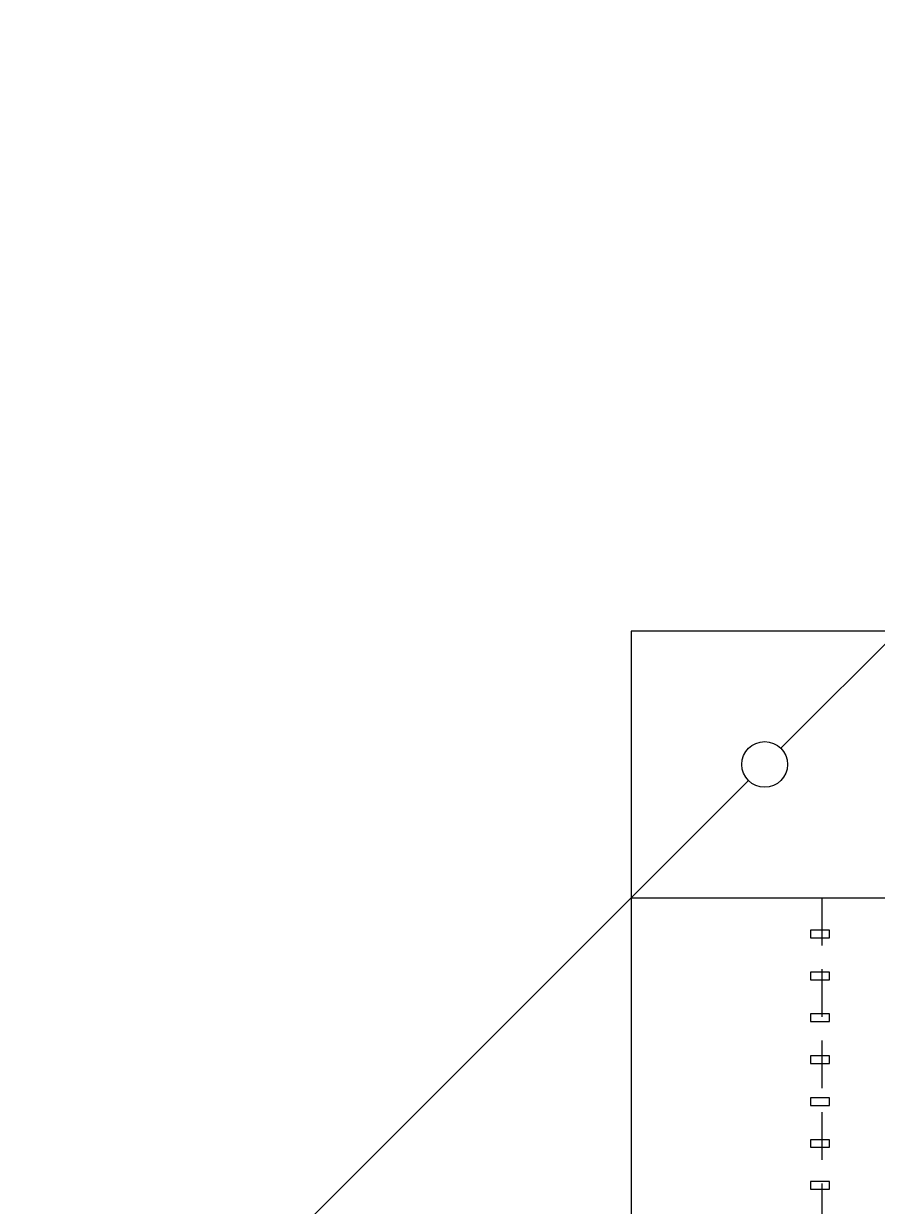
# Model space of a CAD drawing. Header units: millimetres. Extents: x 98197 to 106565, y 53890 to 60222.
# Drawn here: x 99030.2 to 99254.2, y 56274.6 to 56585 of the extents above; entities that cross this region are included whole.
import ezdxf

# ---------------------------------------------------------------- set-up
doc = ezdxf.new("R2010")
doc.units = ezdxf.units.MM
doc.header["$LTSCALE"] = 50
doc.header["$MEASUREMENT"] = 0
doc.linetypes.add('HIDDEN', pattern=[0.375, 0.25, -0.125])
doc.layers.get('0').update_dxf_attribs({"color": 8, "linetype": 'CONTINUOUS'})
doc.layers.add('00', color=7, linetype='HIDDEN')
doc.layers.add('36雨排水', color=3, linetype='CONTINUOUS')

# ---------------------------------------------------------------- blocks, each defined once
blk = doc.blocks.new('1111111')
at = {"layer": '36雨排水', "linetype": 'Continuous'}
for p, q in [((4902.82, 3830.25), (4712.61, 3640.04)), ((4513.91, 3441.34), (4704.12, 3631.56))]:
    blk.add_line(p, q, dxfattribs=at)
blk.add_circle((4708.36, 3635.8), 6, dxfattribs=at)

msp = doc.modelspace()

# ---------------------------------------------------------------- linework, layer by layer
msp.add_line((99189.654, 56355.566), (99189.654, 55670.566))
for points in [[(99189.654, 56355.566), (99259.654, 56355.566), (99259.654, 56425.566), (99189.654, 56425.566)], [(99236.654, 56347.066), (99236.654, 56345.066), (99241.654, 56345.066), (99241.654, 56347.066)], [(99236.654, 56336.066), (99236.654, 56334.066), (99241.654, 56334.066), (99241.654, 56336.066)], [(99236.654, 56325.066), (99236.654, 56323.066), (99241.654, 56323.066), (99241.654, 56325.066)], [(99236.654, 56314.066), (99236.654, 56312.066), (99241.654, 56312.066), (99241.654, 56314.066)], [(99236.654, 56303.066), (99236.654, 56301.066), (99241.654, 56301.066), (99241.654, 56303.066)], [(99236.654, 56292.066), (99236.654, 56290.066), (99241.654, 56290.066), (99241.654, 56292.066)], [(99236.654, 56281.066), (99236.654, 56279.066), (99241.654, 56279.066), (99241.654, 56281.066)]]:
    msp.add_lwpolyline(points, close=True)
at = {"layer": '00'}
for p, q in [((99189.654, 56355.566), (99189.654, 55670.566)), ((99239.654, 56355.566), (99239.654, 55670.566))]:
    msp.add_line(p, q, dxfattribs=at)
msp.add_lwpolyline([(99189.654, 56355.566), (99259.654, 56355.566), (99259.654, 56425.566), (99189.654, 56425.566)], close=True, dxfattribs=at)

# ---------------------------------------------------------------- block references
at = {"layer": '36雨排水', "linetype": 'Continuous'}
msp.add_blockref('1111111', (94516.291, 52754.768), dxfattribs=at)

doc.saveas('drawing.dxf')
